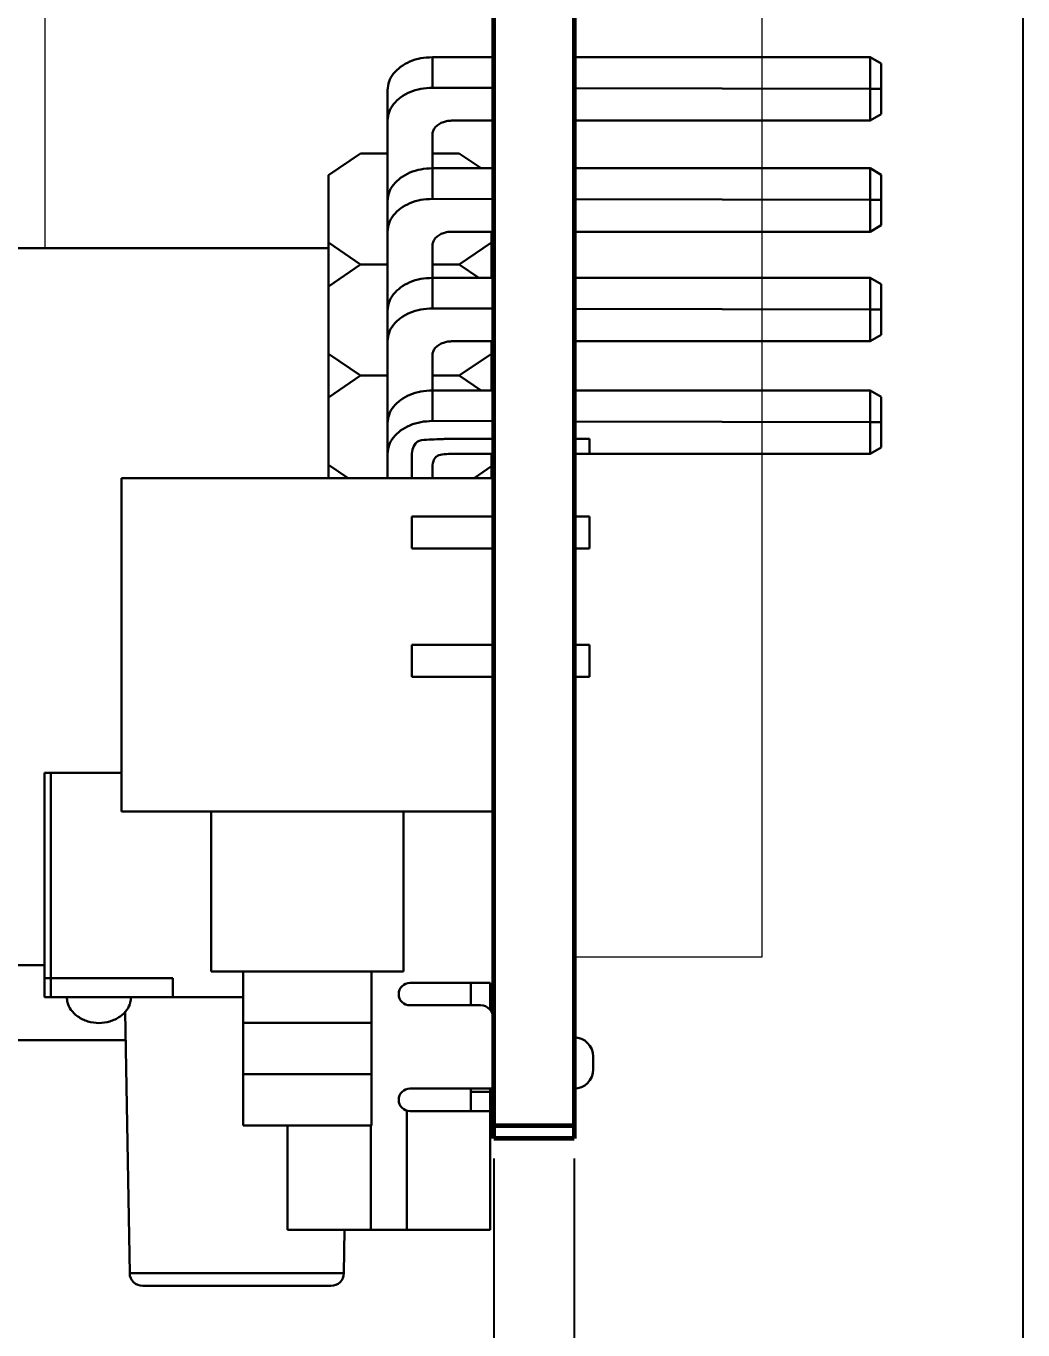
# Model space of a CAD drawing. Header units: millimetres. Extents: x -1 to 4028, y -898 to 1238.
# Drawn here: x 3035.08 to 3066.17, y 995.41 to 1036.09 of the extents above; entities that cross this region are included whole.
import ezdxf

# ---------------------------------------------------------------- set-up
doc = ezdxf.new("R2010")
doc.units = ezdxf.units.MM
for name, color, linetype, lineweight in [('Основная (0.3)', 162, 'Continuous', 30), ('Основная (0.6)', 250, 'Continuous', 60), ('Тонкая (0.2)', 250, 'Continuous', 20)]:
    doc.layers.add(name, color=color, linetype=linetype, lineweight=lineweight)
doc.styles.add('3мм', font='isocpeui.ttf', dxfattribs={"height": 3})
doc.styles.get("Standard").update_dxf_attribs({"font": 'arial.ttf'})
doc.dimstyles.new('ISO-25', dxfattribs={"dimtxt": 2.5, "dimasz": 2.5, "dimexe": 1.25, "dimexo": 0.625, "dimtad": 1, "dimtoh": 1, "dimtxsty": 'Standard', "dimcen": 2.5, "dimadec": 0, "dimazin": 0, "dimtfac": 1, "dimtmove": 0, "dimatfit": 3, "dimfxl": 1, "dimarcsym": 0})

# ---------------------------------------------------------------- blocks, each defined once
blk = doc.blocks.new('*D63')
at = {"layer": 'Defpoints', "color": 0, "transparency": 16777216}
for p in [(3011.051, 1012.224), (3049.669, 1001.389), (3049.669, 982.906)]:
    blk.add_point(p, dxfattribs=at)
at = {"layer": 'Тонкая (0.2)', "color": 0, "lineweight": -2, "transparency": 16777216}
for p, q in [((3011.051, 1011.599), (3011.051, 981.656)), ((3049.669, 1000.764), (3049.669, 981.656)), ((3011.051, 982.906), (2970.421, 982.906)), ((3047.169, 982.906), (3013.551, 982.906))]:
    blk.add_line(p, q, dxfattribs=at)
at = {"layer": 'Тонкая (0.2)', "color": 0, "transparency": 16777216}
for points in [[(3013.551, 983.322), (3013.551, 982.489), (3011.051, 982.906)], [(3047.169, 983.322), (3047.169, 982.489), (3049.669, 982.906)]]:
    blk.add_solid(points, dxfattribs=at)
at = {"layer": 'Тонкая (0.2)', "color": 0, "transparency": 16777216, "insert": (2983.412, 985.331), "char_height": 3, "attachment_point": 5, "style": '3мм'}
blk.add_mtext('макс. 20,5мм', dxfattribs=at)
blk = doc.blocks.new('*D64')
at = {"layer": 'Defpoints', "color": 0, "transparency": 16777216}
for p in [(3066.169, 1077.789), (3052.169, 1001.389), (3052.169, 982.904)]:
    blk.add_point(p, dxfattribs=at)
at = {"layer": 'Тонкая (0.2)', "color": 0, "lineweight": -2, "transparency": 16777216}
for p, q in [((3066.169, 1077.164), (3066.169, 981.654)), ((3052.169, 1000.764), (3052.169, 981.654)), ((3063.669, 982.904), (3054.669, 982.904))]:
    blk.add_line(p, q, dxfattribs=at)
at = {"layer": 'Тонкая (0.2)', "color": 0, "transparency": 16777216}
for points in [[(3054.669, 983.32), (3054.669, 982.487), (3052.169, 982.904)], [(3063.669, 983.32), (3063.669, 982.487), (3066.169, 982.904)]]:
    blk.add_solid(points, dxfattribs=at)
at = {"layer": 'Тонкая (0.2)', "color": 0, "transparency": 16777216, "insert": (3059.169, 985.029), "char_height": 3, "attachment_point": 5, "style": '3мм'}
blk.add_mtext('14', dxfattribs=at)

msp = doc.modelspace()

# ---------------------------------------------------------------- linework, layer by layer
at = {"layer": 'Основная (0.3)'}
for p, q in [((3047.751, 1035.116), (3049.669, 1035.116)), ((3047.751, 1035.116), (3047.751, 1034.162)), ((3052.169, 1035.116), (3061.405, 1035.116)), ((3061.405, 1035.116), (3061.405, 1033.138)), ((3061.751, 1034.916), (3061.405, 1035.116)), ((3061.751, 1034.127), (3061.751, 1034.916)), ((3046.351, 1034.092), (3046.351, 1021.989)), ((3047.751, 1034.162), (3049.669, 1034.157)), ((3052.169, 1034.151), (3061.405, 1034.127)), ((3061.405, 1034.127), (3061.751, 1034.127)), ((3061.751, 1033.338), (3061.751, 1034.127)), ((3061.405, 1033.138), (3061.751, 1033.338)), ((3048.351, 1033.138), (3049.669, 1033.138)), ((3052.169, 1033.138), (3061.405, 1033.138)), ((3047.751, 1032.698), (3047.751, 1031.652)), ((3044.511, 1031.432), (3045.511, 1032.114)), ((3045.511, 1032.114), (3046.351, 1032.114)), ((3048.591, 1032.114), (3047.751, 1032.114)), ((3048.591, 1032.114), (3049.269, 1031.652)), ((3047.751, 1031.652), (3049.669, 1031.652)), ((3047.751, 1031.652), (3047.751, 1030.698)), ((3052.169, 1031.652), (3061.405, 1031.652)), ((3061.405, 1031.652), (3061.405, 1029.674)), ((3061.751, 1031.452), (3061.405, 1031.652)), ((3044.511, 1031.432), (3044.511, 1021.989)), ((3061.751, 1030.663), (3061.751, 1031.452)), ((3047.751, 1030.698), (3049.669, 1030.693)), ((3052.169, 1030.687), (3061.405, 1030.663)), ((3061.405, 1030.663), (3061.751, 1030.663)), ((3061.751, 1029.874), (3061.751, 1030.663)), ((3048.351, 1029.674), (3049.669, 1029.674)), ((3049.591, 1029.332), (3049.591, 1029.674)), ((3052.169, 1029.674), (3061.405, 1029.674)), ((3061.405, 1029.674), (3061.751, 1029.874)), ((3024.651, 1029.158), (3044.511, 1029.158)), ((3044.511, 1029.332), (3045.511, 1028.65)), ((3047.751, 1029.234), (3047.751, 1028.188)), ((3048.591, 1028.65), (3049.591, 1029.332)), ((3049.591, 1029.332), (3049.591, 1028.233)), ((3044.511, 1027.968), (3045.511, 1028.65)), ((3045.511, 1028.65), (3046.351, 1028.65)), ((3048.591, 1028.65), (3047.751, 1028.65)), ((3049.203, 1028.233), (3048.591, 1028.65)), ((3047.751, 1028.233), (3049.669, 1028.233)), ((3047.751, 1028.233), (3047.751, 1027.279)), ((3052.169, 1028.233), (3061.405, 1028.233)), ((3061.405, 1028.233), (3061.405, 1026.255)), ((3061.751, 1028.033), (3061.405, 1028.233)), ((3061.751, 1027.244), (3061.751, 1028.033)), ((3047.751, 1027.279), (3049.669, 1027.274)), ((3052.169, 1027.268), (3061.405, 1027.244)), ((3061.405, 1027.244), (3061.751, 1027.244)), ((3061.751, 1026.455), (3061.751, 1027.244)), ((3048.351, 1026.255), (3049.669, 1026.255)), ((3049.591, 1024.722), (3049.591, 1026.255)), ((3052.169, 1026.255), (3061.405, 1026.255)), ((3061.405, 1026.255), (3061.751, 1026.455)), ((3044.511, 1025.868), (3045.511, 1025.186)), ((3048.591, 1025.186), (3049.591, 1025.868)), ((3047.751, 1025.815), (3047.751, 1024.722)), ((3044.511, 1024.504), (3045.511, 1025.186)), ((3045.511, 1025.186), (3046.351, 1025.186)), ((3048.591, 1025.186), (3047.751, 1025.186)), ((3048.591, 1025.186), (3049.269, 1024.722)), ((3047.751, 1024.722), (3049.669, 1024.722)), ((3047.751, 1024.722), (3047.751, 1023.768)), ((3052.169, 1024.722), (3061.405, 1024.722)), ((3061.405, 1024.722), (3061.405, 1022.744)), ((3061.751, 1024.522), (3061.405, 1024.722)), ((3061.751, 1023.733), (3061.751, 1024.522)), ((3047.751, 1023.768), (3049.669, 1023.763)), ((3052.169, 1023.757), (3061.405, 1023.733)), ((3061.405, 1023.733), (3061.751, 1023.733)), ((3061.751, 1022.944), (3061.751, 1023.733)), ((3048.251, 1023.211), (3049.669, 1023.211)), ((3052.169, 1023.211), (3052.651, 1023.211)), ((3052.651, 1022.744), (3052.651, 1023.211)), ((3047.111, 1021.989), (3047.111, 1022.74)), ((3048.351, 1022.744), (3049.669, 1022.744)), ((3049.591, 1021.989), (3049.591, 1022.744)), ((3052.169, 1022.744), (3052.651, 1022.744)), ((3052.651, 1022.744), (3061.405, 1022.744)), ((3061.405, 1022.744), (3061.751, 1022.944)), ((3044.511, 1022.404), (3045.12, 1021.989)), ((3047.751, 1022.306), (3047.751, 1021.989)), ((3049.051, 1021.989), (3049.591, 1022.357)), ((3038.051, 1021.989), (3038.051, 1011.589)), ((3038.051, 1021.989), (3049.651, 1021.989)), ((3049.651, 1021.989), (3049.651, 1011.589)), ((3047.111, 1020.789), (3047.111, 1019.789)), ((3047.111, 1020.789), (3049.669, 1020.789)), ((3052.169, 1020.789), (3052.651, 1020.789)), ((3052.651, 1019.789), (3052.651, 1020.789)), ((3047.111, 1019.789), (3049.669, 1019.789)), ((3052.169, 1019.789), (3052.651, 1019.789)), ((3047.111, 1016.789), (3047.111, 1015.789)), ((3047.111, 1016.789), (3049.669, 1016.789)), ((3052.169, 1016.789), (3052.651, 1016.789)), ((3052.651, 1015.789), (3052.651, 1016.789)), ((3047.111, 1015.789), (3049.669, 1015.789)), ((3052.169, 1015.789), (3052.651, 1015.789)), ((3035.651, 1005.789), (3035.651, 1012.789)), ((3035.651, 1012.789), (3038.051, 1012.789)), ((3035.851, 1005.789), (3035.851, 1012.789)), ((3038.051, 1011.589), (3049.651, 1011.589)), ((3040.851, 1011.589), (3040.851, 1006.589)), ((3046.851, 1011.589), (3046.851, 1006.589)), ((3024.651, 1006.788), (3035.651, 1006.788)), ((3035.651, 1006.389), (3039.651, 1006.381)), ((3039.651, 1006.381), (3039.651, 1005.789)), ((3040.851, 1006.589), (3046.851, 1006.589)), ((3041.851, 1001.789), (3041.851, 1006.589)), ((3045.851, 1001.789), (3045.851, 1006.589)), ((3047.051, 1006.239), (3049.551, 1006.239)), ((3048.951, 1005.539), (3048.951, 1006.239)), ((3049.551, 1006.239), (3049.551, 1005.403)), ((3035.651, 1005.789), (3041.851, 1005.789)), ((3047.051, 1005.539), (3049.251, 1005.539)), ((3038.169, 1005.329), (3038.311, 997.183)), ((3049.651, 1004.939), (3049.651, 1005.139)), ((3041.851, 1004.989), (3045.851, 1004.989)), ((3024.651, 1004.448), (3038.184, 1004.448)), ((3052.769, 1003.539), (3052.769, 1003.939)), ((3045.851, 1003.389), (3041.851, 1003.389)), ((3047.051, 1002.939), (3049.669, 1002.939)), ((3048.951, 1002.939), (3048.951, 1002.239)), ((3049.551, 1002.839), (3048.951, 1002.839)), ((3049.551, 998.539), (3049.551, 1002.939)), ((3046.951, 998.539), (3046.951, 1002.253)), ((3047.051, 1002.239), (3049.551, 1002.239)), ((3041.851, 1001.789), (3045.851, 1001.789)), ((3043.231, 1001.789), (3043.231, 998.539)), ((3045.831, 998.539), (3045.831, 1001.789)), ((3043.231, 998.539), (3049.551, 998.539)), ((3044.991, 997.183), (3045.014, 998.539)), ((3038.311, 997.183), (3044.991, 997.183)), ((3038.717, 996.789), (3044.585, 996.789))]:
    msp.add_line(p, q, dxfattribs=at)
for centre, radius, start, end in [((3047.051, 1005.889), 0.35, 90, 270), ((3049.251, 1005.139), 0.4, 360, 90), ((3050.051, 1004.939), 0.4, 180, 197.2539), ((3052.169, 1003.939), 0.6, 360, 90), ((3052.169, 1003.539), 0.6, 270, 0), ((3047.051, 1002.589), 0.35, 90, 270), ((3038.705, 997.183), 0.394, 180, 271.7187), ((3044.597, 997.183), 0.394, 268.2813, 360)]:
    msp.add_arc(centre, radius, start, end, dxfattribs=at)
for points in [[(3047.751, 1035.116), (3047.389, 1035.082), (3047.051, 1034.98), (3046.761, 1034.816), (3046.539, 1034.604), (3046.399, 1034.358), (3046.351, 1034.092)], [(3047.751, 1034.162), (3047.389, 1034.128), (3047.051, 1034.026), (3046.761, 1033.862), (3046.539, 1033.65), (3046.399, 1033.404), (3046.351, 1033.138)], [(3048.351, 1033.138), (3048.195, 1033.122), (3048.061, 1033.081), (3047.927, 1033.01), (3047.831, 1032.918), (3047.771, 1032.812), (3047.751, 1032.698)], [(3047.751, 1031.652), (3047.389, 1031.618), (3047.051, 1031.516), (3046.761, 1031.352), (3046.539, 1031.14), (3046.399, 1030.894), (3046.351, 1030.628)], [(3047.751, 1030.698), (3047.389, 1030.664), (3047.051, 1030.562), (3046.761, 1030.398), (3046.539, 1030.186), (3046.399, 1029.94), (3046.351, 1029.674)], [(3048.351, 1029.674), (3048.195, 1029.658), (3048.061, 1029.617), (3047.927, 1029.546), (3047.831, 1029.454), (3047.771, 1029.348), (3047.751, 1029.234)], [(3047.751, 1028.233), (3047.389, 1028.199), (3047.051, 1028.097), (3046.761, 1027.933), (3046.539, 1027.721), (3046.399, 1027.475), (3046.351, 1027.209)], [(3047.751, 1027.279), (3047.389, 1027.245), (3047.051, 1027.143), (3046.761, 1026.979), (3046.539, 1026.767), (3046.399, 1026.521), (3046.351, 1026.255)], [(3048.351, 1026.255), (3048.195, 1026.239), (3048.061, 1026.198), (3047.927, 1026.127), (3047.831, 1026.035), (3047.771, 1025.929), (3047.751, 1025.815)], [(3047.751, 1024.722), (3047.389, 1024.688), (3047.051, 1024.586), (3046.761, 1024.422), (3046.539, 1024.21), (3046.399, 1023.964), (3046.351, 1023.698)], [(3047.751, 1023.768), (3047.389, 1023.734), (3047.051, 1023.632), (3046.761, 1023.468), (3046.539, 1023.256), (3046.399, 1023.01), (3046.351, 1022.744)], [(3036.351, 1005.789), (3036.373, 1005.629), (3036.478, 1005.402), (3036.693, 1005.189), (3037.008, 1005.038), (3037.351, 1004.987)], [(3038.351, 1005.789), (3038.329, 1005.629), (3038.224, 1005.402), (3038.009, 1005.189), (3037.694, 1005.038), (3037.351, 1004.987)]]:
    msp.add_spline(points, degree=3, dxfattribs=at)
for points in [[(3047.111, 1022.74), (3047.158, 1023.161), (3047.548, 1023.187), (3048.251, 1023.211), (3048.251, 1023.211), (3048.251, 1023.211), (3048.251, 1023.211)], [(3047.751, 1022.306), (3047.764, 1022.546), (3047.874, 1022.674), (3048.033, 1022.73), (3048.351, 1022.744), (3048.351, 1022.744), (3048.351, 1022.744)]]:
    msp.add_open_spline(points, degree=3, dxfattribs=at)
at = {"layer": 'Основная (0.6)'}
for p, q in [((3049.669, 1001.389), (3049.669, 1168.789)), ((3052.169, 1168.789), (3052.169, 1001.389)), ((3049.669, 1001.789), (3052.169, 1001.789)), ((3052.169, 1001.389), (3049.669, 1001.389))]:
    msp.add_line(p, q, dxfattribs=at)
at = {"layer": 'Тонкая (0.2)'}
for p, q in [((3058.024, 1071.789), (3058.024, 1007.045)), ((3035.669, 1029.158), (3035.669, 1036.679)), ((3058.024, 1007.045), (3052.169, 1007.045))]:
    msp.add_line(p, q, dxfattribs=at)

# ---------------------------------------------------------------- dimensions: what is measured, and where the dimension line sits
dim = msp.add_linear_dim(base=(3052.169, 982.904), p1=(3066.169, 1077.789), p2=(3052.169, 1001.389), dimstyle='ISO-25', override={"dimtxsty": '3мм'}, dxfattribs=at)
dim.commit()
dim.dimension.update_dxf_attribs({"geometry": '*D64', "text_midpoint": (3059.169, 985.029)})
dim = msp.add_linear_dim(base=(3049.669, 982.906), p1=(3011.051, 1012.224), p2=(3049.669, 1001.389), text='макс. 20,5мм', dimstyle='ISO-25', override={"dimtxsty": '3мм'}, dxfattribs=at)
dim.commit()
dim.dimension.update_dxf_attribs({"geometry": '*D63', "text_midpoint": (2983.412, 982.906), "dimtype": 160})

doc.saveas('drawing.dxf')
